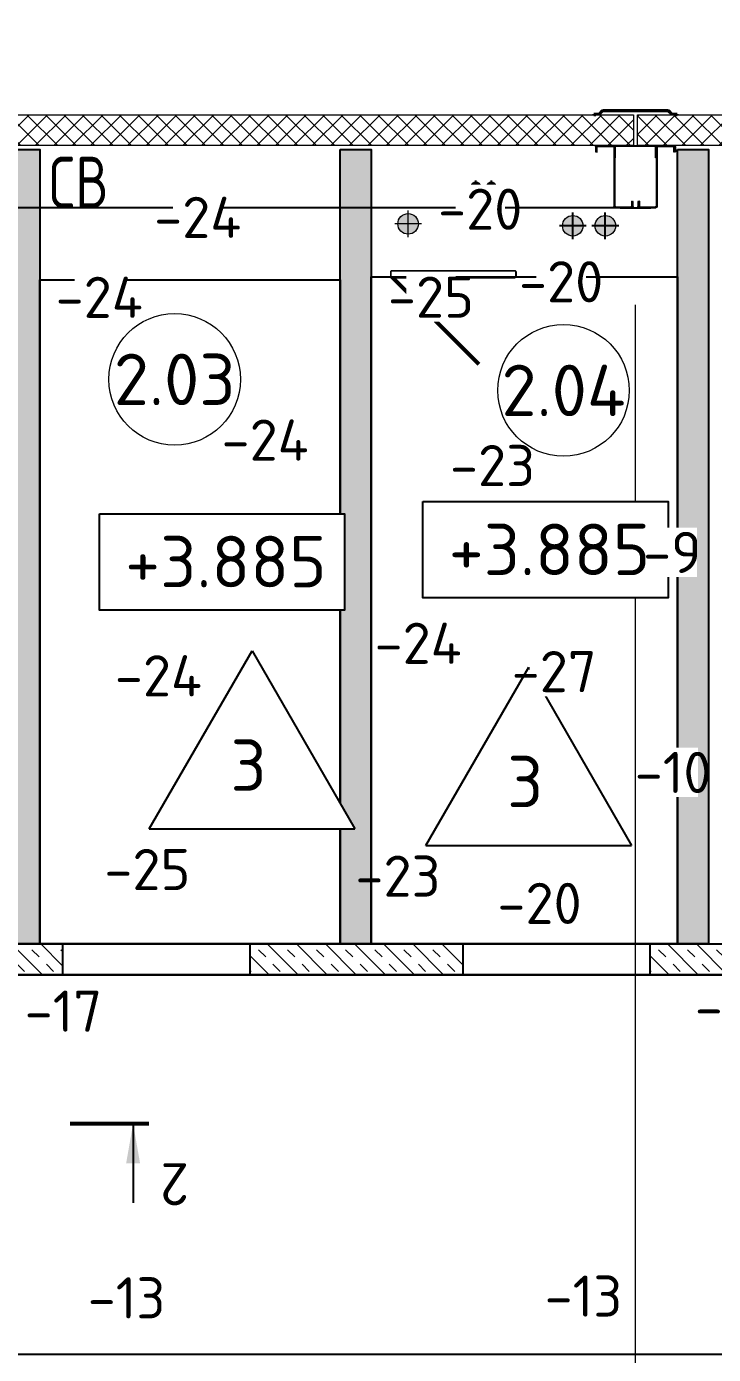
# Model space of a CAD drawing. Header units: metres. Extents: x -2111 to 158, y 19 to 1277.
# Drawn here: x 55.72 to 59.05, y 27.61 to 34.06 of the extents above; entities that cross this region are included whole.
import ezdxf
from ezdxf.enums import TextEntityAlignment as Align

# ---------------------------------------------------------------- set-up
doc = ezdxf.new("R2010")
doc.units = ezdxf.units.M
for name, pattern in [('CENTER', [20, 15, -1.7, 1.6, -1.7]), ('XKITLINE00', [0]), ('XKITLINE02', [4, 2, -2]), ('Xref_level ST-8$0$DASHDOT', [25.4, 12.7, -6.35, 0, -6.35])]:
    doc.linetypes.add(name, pattern=pattern)
for name, color, linetype in [('01', 123, 'Continuous'), ('высотные отклонения', 7, 'Continuous'), ('Марки помещений', 7, 'Continuous'), ('Средние', 142, 'Continuous'), ('Стены', 7, 'Continuous')]:
    doc.layers.add(name, color=color, linetype=linetype)
doc.layers.add('0_сети', color=7, linetype='Continuous', lineweight=0, transparency=0.7)
doc.layers.add('_5-1_Площадь помещений', color=2, linetype='Continuous', plot=False)
doc.layers.add('ГКЛ (контур)', color=255, linetype='Continuous', plot=False)
for name, color, linetype, lineweight in [('Part', 5, 'Continuous', 0), ('S-WALL-PATT', 7, 'Continuous', 0), ('Выноски', 7, 'Continuous', 15), ('Обобщенные модели', 7, 'Continuous', 18), ('Оси', 250, 'Xref_level ST-8$0$DASHDOT', 5), ('Стены штриховка', 7, 'Continuous', 9)]:
    doc.layers.add(name, color=color, linetype=linetype, lineweight=lineweight)
doc.styles.add('GOST Common_1', font='GOST_Common.ttf', dxfattribs={"width": 0.8, "height": 350})
doc.styles.add('Норм 2.5', font='isocpeur.ttf', dxfattribs={"height": 2.5})

# ---------------------------------------------------------------- blocks, each defined once
blk = doc.blocks.new('Колонна К2')
at = {"layer": 'Part', "linetype": 'XKITLINE00', "lineweight": 0}
for p, q in [((-105, 146), (-104.9, 146.9)), ((-105, -141), (-105, 146)), ((-102.5, 146.6), (-102.5, 145.9)), ((-102.5, -141.1), (-102.5, 145.9)), ((-102.5, 143.6), (-102.4, 144.4)), ((-102.5, -143.4), (-102.5, 143.6)), ((-100, 144.1), (-100, 143.5)), ((-100, -143.5), (-100, 143.5)), ((-99.4, 152.4), (-98.5, 152.5)), ((-98.4, 150), (-99.1, 150)), ((-98.5, 152.5), (-17.5, 152.5)), ((-98.4, 150), (-17.6, 150)), ((-96.9, 149.9), (-96.1, 150)), ((-96, 147.5), (-96.6, 147.5)), ((-96.1, 150), (-22.9, 150)), ((-96, 147.5), (-23, 147.5)), ((-22.4, 147.5), (-23, 147.5)), ((-22.9, 150), (-22.1, 149.9)), ((-19, 143.5), (-19, 144.1)), ((-19, 120), (-19, 143.5)), ((-16.9, 150), (-17.6, 150)), ((-17.5, 152.5), (-16.6, 152.4)), ((-16.6, 144.4), (-16.5, 143.6)), ((-16.5, 120), (-16.5, 143.6)), ((-13.5, 145.9), (-13.5, 146.6)), ((-13.5, 122.5), (-13.5, 145.9)), ((-11.1, 146.9), (-11, 146)), ((-11, 146), (-11, 122.5)), ((11, 146), (11.1, 146.9)), ((11, 122.5), (11, 146)), ((13.5, 146.6), (13.5, 145.9)), ((13.5, 145.9), (13.5, 122.5)), ((16.5, 143.6), (16.6, 144.4)), ((16.5, 120), (16.5, 143.6)), ((16.6, 152.4), (17.5, 152.5)), ((17.6, 150), (16.9, 150)), ((17.5, 152.5), (98.5, 152.5)), ((17.6, 150), (98.4, 150)), ((19, 144.1), (19, 143.5)), ((19, 120), (19, 143.5)), ((22.1, 149.9), (22.9, 150)), ((23, 147.5), (22.4, 147.5)), ((22.9, 150), (96.1, 150)), ((23, 147.5), (96, 147.5)), ((96.6, 147.5), (96, 147.5)), ((96.1, 150), (96.9, 149.9)), ((99.1, 150), (98.4, 150)), ((98.5, 152.5), (99.4, 152.4)), ((100, 143.5), (100, 144.1)), ((100, -143.5), (100, 143.5)), ((102.4, 144.4), (102.5, 143.6)), ((102.5, 145.9), (102.5, 146.6)), ((102.5, -141.1), (102.5, 145.9)), ((102.5, -143.4), (102.5, 143.6)), ((104.9, 146.9), (105, 146)), ((105, -141), (105, 146)), ((-19, 120), (-16.5, 120)), ((-11, 122.5), (-13.5, 122.5)), ((13.5, 122.5), (11, 122.5)), ((19, 120), (16.5, 120)), ((-194, -143.5), (-194, -120)), ((-194, -120), (-191.5, -120)), ((-191.5, -120), (-191.5, -143.4)), ((-188.5, -117.5), (-186, -117.5)), ((-188.5, -141.1), (-188.5, -117.5)), ((-186, -117.5), (-186, -141)), ((-100, -143.5), (-100, -89.9)), ((-100, -89.9), (-97.5, -89.9)), ((-97.5, -89.9), (-97.5, -143.7)), ((100, -89.9), (97.5, -89.9)), ((97.5, -89.9), (97.5, -143.7)), ((100, -144), (100, -89.9)), ((188.5, -117.5), (186, -117.5)), ((186, -117.5), (186, -141)), ((188.5, -141.1), (188.5, -117.5)), ((191.5, -120), (191.5, -120)), ((191.5, -120), (191.5, -120)), ((191.5, -143.4), (191.5, -120)), ((191.5, -120), (194, -120)), ((194, -143.5), (194, -120)), ((-193.9, -144.4), (-194, -143.5)), ((-191.5, -143.4), (-191.5, -144.1)), ((-188.4, -141.9), (-188.5, -141.1)), ((-187.5, -150), (-188.4, -149.9)), ((-188.1, -147.5), (-187.4, -147.5)), ((-187.5, -150), (-106.5, -150)), ((-187.4, -147.5), (-106.6, -147.5)), ((-186, -141), (-186, -141.6)), ((-182.1, -147.5), (-182.9, -147.4)), ((-182.6, -145), (-182, -145)), ((-182.1, -147.5), (-108.9, -147.5)), ((-182, -145), (-109, -145)), ((-109, -145), (-108.4, -145)), ((-108.1, -147.4), (-108.9, -147.5)), ((-106.6, -147.5), (-105.9, -147.5)), ((-105.6, -149.9), (-106.5, -150)), ((-105, -141.6), (-105, -141)), ((-102.5, -141.1), (-102.6, -141.9)), ((-102.5, -144.1), (-102.5, -143.4)), ((-99.9, -144.4), (-100, -143.5)), ((-97.5, -143.4), (-97.5, -144.1)), ((-94.4, -149.9), (94.4, -149.9)), ((-94.1, -147.5), (94.1, -147.5)), ((97.5, -143.4), (97.5, -144.1)), ((99.9, -144.4), (100, -143.5)), ((100.1, -144.4), (100, -143.5)), ((102.6, -141.9), (102.5, -141.1)), ((102.5, -143.4), (102.5, -144.1)), ((105, -141), (105, -141.6)), ((106.5, -150), (105.6, -149.9)), ((105.9, -147.5), (106.6, -147.5)), ((106.5, -150), (187.5, -150)), ((106.6, -147.5), (187.4, -147.5)), ((108.9, -147.5), (108.1, -147.4)), ((108.4, -145), (109, -145)), ((108.9, -147.5), (182.1, -147.5)), ((109, -145), (182, -145)), ((182, -145), (182.6, -145)), ((182.9, -147.4), (182.1, -147.5)), ((186, -141.6), (186, -141)), ((187.4, -147.5), (188.1, -147.5)), ((188.4, -149.9), (187.5, -150)), ((188.5, -141.1), (188.4, -141.9)), ((191.5, -144.1), (191.5, -143.4)), ((194, -143.5), (193.9, -144.4))]:
    blk.add_line(p, q, dxfattribs=at)
at = {"layer": 'Part', "linetype": 'XKITLINE02', "lineweight": 0}
for p, q in [((-100, -140), (-100, 140)), ((100, -140), (100, 140))]:
    blk.add_line(p, q, dxfattribs=at)
at = {"layer": 'Part', "linetype": 'XKITLINE00', "lineweight": 0}
blk.add_lwpolyline([(-75, 152.5), (-75, 154.5), (75, 154.5), (75, 152.5), (-75, 152.5)], dxfattribs=at)
for centre, radius, start, end in [((-98.5, 146), 6.5, 98.18182, 171.81818), ((-98.5, 146), 3.99, 98.18182, 171.81818), ((-96, 143.5), 6.51, 98.18182, 171.81818), ((-96, 143.5), 4, 98.18182, 171.81818), ((-23, 143.5), 4, 8.18182, 81.81818), ((-23, 143.5), 6.51, 8.18182, 81.81818), ((-17.5, 146), 3.99, 8.18182, 81.81818), ((-17.5, 146), 6.5, 8.18182, 81.81818), ((17.5, 146), 6.5, 98.18182, 171.81818), ((17.5, 146), 3.99, 98.18182, 171.81818), ((23, 143.5), 6.51, 98.18182, 171.81818), ((23, 143.5), 4, 98.18182, 171.81818), ((96, 143.5), 4, 8.18182, 81.81818), ((96, 143.5), 6.51, 8.18182, 81.81818), ((98.5, 146), 3.99, 8.18182, 81.81818), ((98.5, 146), 6.5, 8.18182, 81.81818), ((-187.5, -143.5), 6.5, 188.18182, 261.81818), ((-187.5, -143.5), 3.99, 188.18182, 261.81818), ((-182, -141), 6.51, 188.18182, 261.81818), ((-182, -141), 4, 188.18182, 261.81818), ((-109, -141), 4, 278.18182, 351.81818), ((-109, -141), 6.51, 278.18182, 351.81818), ((-106.5, -143.5), 3.99, 278.18182, 351.81818), ((-106.5, -143.5), 6.5, 278.18182, 351.81818), ((-93.5, -143.5), 6.5, 188.18182, 261.81818), ((-93.5, -143.5), 3.99, 188.18182, 261.81818), ((93.5, -143.5), 3.99, 278.18182, 351.81818), ((93.5, -143.5), 6.5, 278.18182, 351.81818), ((106.5, -143.5), 6.5, 188.18182, 261.81818), ((106.5, -143.5), 3.99, 188.18182, 261.81818), ((109, -141), 6.51, 188.18182, 261.81818), ((109, -141), 4, 188.18182, 261.81818), ((182, -141), 4, 278.18182, 351.81818), ((182, -141), 6.51, 278.18182, 351.81818), ((187.5, -143.5), 3.99, 278.18182, 351.81818), ((187.5, -143.5), 6.5, 278.18182, 351.81818)]:
    blk.add_arc(centre, radius, start, end, dxfattribs=at)
blk = doc.blocks.new('*U22')
at = {"layer": 'S-WALL-PATT', "lineweight": 0, "true_color": 0x636466}
h = blk.add_hatch(dxfattribs=at)
h.set_pattern_fill('ANSI37', color=251, scale=20)
h.paths.add_polyline_path([(-150, 0), (0, 0), (0, 5980), (-150, 5980)])
at = {"color": 0}
blk.add_lwpolyline([(-150, 0), (0, 0), (0, 5980), (-150, 5980)], close=True, dxfattribs=at)
blk = doc.blocks.new('*U278')
at = {"lineweight": 50}
for points in [[(300, 0), (-124.3, 424.3)], [(-300, 0), (300, 0), (300, -25), (-300, -25), (-300, 0)]]:
    blk.add_lwpolyline(points, dxfattribs=at)
blk.add_wipeout([(-300, 0), (300, 0), (300, -25), (-300, -25)])
blk = doc.blocks.new('320мм_ФЭ_Стена_Стык вертикальный')
at = {"layer": 'Обобщенные модели', "lineweight": 9}
h = blk.add_hatch(dxfattribs=at)
h.set_pattern_fill('FP_4', color=256, style=0, pattern_type=2)
h.set_pattern_definition([(45, (210, 7e-13), (-106.066, 106.066), [])])
h.paths.add_polyline_path([(27265, -295), (27282, -278), (27281.6, -277), (27264.6, -294), (27155.4, -294), (27138.4, -277), (27138, -278), (27155, -295)], flags=0)
h.paths.add_polyline_path([(27307, -276), (27308, -275), (27298, -276)], flags=0)
h.paths.add_polyline_path([(27122, -276), (27122, -275), (27113, -276)], flags=0)
at = {"layer": 'Обобщенные модели', "lineweight": 40}
for p, q in [((26912, -275), (26902, -275)), ((26902, -275), (26902, -278)), ((26902, -278), (26928, -278)), ((26903, -277), (26903, -276)), ((26903, -276), (26912, -276)), ((26928.4, -277), (26903, -277)), ((26912, -276), (26912, -275)), ((26928, -278), (26945, -295)), ((26945.4, -294), (26928.4, -277)), ((27281.6, -277), (27264.6, -294)), ((27265, -295), (27282, -278)), ((27307, -277), (27281.6, -277)), ((27282, -278), (27308, -278)), ((27308, -275), (27298, -275)), ((27298, -275), (27298, -276)), ((27298, -276), (27307, -276)), ((27307, -276), (27307, -277)), ((27308, -278), (27308, -275))]:
    blk.add_line(p, q, dxfattribs=at)
for points in [[(26945, -295), (27265, -295)], [(26945.4, -294), (27264.6, -294)]]:
    blk.add_lwpolyline(points, dxfattribs=at)
blk = doc.blocks.new('Номер_помещения')
blk.add_wipeout([(-5, 0), (0, 8.66), (5, 0)])
for p, q in [((-5, 0), (0, 8.66)), ((0, 8.66), (5, 0)), ((-5, 0), (5, 0))]:
    blk.add_line(p, q)
at = {"style": 'Норм 2.5'}
blk.add_attdef('НОМЕР', text='', height=2.5, dxfattribs=at).set_placement((-0.171, 3.102), align=Align.MIDDLE_CENTER)
blk = doc.blocks.new('axis_name')
at = {"lineweight": 9}
blk.add_circle((0, 0), 3.198, dxfattribs=at)
at = {"style": 'Норм 2.5'}
blk.add_attdef('AXIS_NAME', text='', height=2.5, dxfattribs=at).set_placement((0, 0), align=Align.MIDDLE_CENTER)
blk = doc.blocks.new('Проектная_отметка')
blk.add_wipeout([(0, 0), (0, 4.676), (11.917, 4.676), (11.917, 0)])
blk.add_lwpolyline([(0, 4.676), (11.917, 4.676), (11.917, 0), (0, 0)], close=True)
at = {"style": 'Норм 2.5'}
blk.add_attdef('ОТМЕТКА', text='', height=2.5, dxfattribs=at).set_placement((6.151, 2.353), align=Align.MIDDLE_CENTER)
blk = doc.blocks.new('стрелка разреза')
blk.add_hatch(color=256).paths.add_polyline_path([(0, -3.75), (2.344, -3.337), (2.344, -4.163)], flags=0)
blk.add_line((0, -3.75), (4.688, -3.75))
at = {"lineweight": 30, "const_width": 0.234}
blk.add_lwpolyline([(0, 0), (0, -4.687)], dxfattribs=at)

msp = doc.modelspace()

# ---------------------------------------------------------------- hatches: boundary and pattern name
at = {"layer": '0_сети', "true_color": 0x0000ff}
h = msp.add_hatch(color=5, dxfattribs=at)
h.dxf.hatch_style = 1
h.paths.add_polyline_path([(57.8793, 33.2897, 1), (57.9207, 33.2897, 1)])
at = {"layer": '0_сети'}
h = msp.add_hatch(color=10, dxfattribs=at)
h.dxf.hatch_style = 1
h.paths.add_polyline_path([(57.955, 33.29, 1), (57.995, 33.29, 1)])
h = msp.add_hatch(color=94, dxfattribs=at)
h.dxf.hatch_style = 1
h.paths.add_polyline_path([(57.5203, 33.106, 1), (57.6203, 33.106, 1)])
at = {"layer": '0_сети', "true_color": 0x0000ff}
h = msp.add_hatch(color=5, dxfattribs=at)
h.dxf.hatch_style = 1
h.paths.add_polyline_path([(58.321, 33.0967, 1), (58.421, 33.0967, 1)])
at = {"layer": '0_сети'}
h = msp.add_hatch(color=10, dxfattribs=at)
h.dxf.hatch_style = 1
h.paths.add_polyline_path([(58.479, 33.0967, 1), (58.579, 33.0967, 1)])
at = {"layer": 'Стены штриховка'}
h = msp.add_hatch(dxfattribs=at)
h.set_pattern_fill('ASHLER', color=256, scale=0.2, angle=270, pattern_type=2)
h.set_pattern_definition([(315, (-64.61928, 21.65926), (0.07071068, 0.07071068), []), (315, (-64.54858, 21.65926), (0.07071068, 0.07071068), [0.05, -0.05])])
h.paths.add_polyline_path([(52.5555, 33.4672), (52.4055, 33.4672), (52.4055, 29.6072), (52.5555, 29.6072)])
h.paths.add_polyline_path([(55.7806, 33.4668), (55.6305, 33.4668), (55.6305, 29.6068), (55.7806, 29.6068)])
h.paths.add_polyline_path([(57.3906, 33.4668), (57.2406, 33.4668), (57.2406, 29.6068), (57.3906, 29.6068)])
h.paths.add_polyline_path([(59.0305, 33.4667), (58.8805, 33.4667), (58.8805, 29.6067), (59.0305, 29.6067)])
h.paths.add_polyline_path([(64.5706, 33.4665), (64.4205, 33.4665), (64.4205, 29.6065), (64.5706, 29.6065)])
h.paths.add_polyline_path([(67.7056, 33.4665), (67.5556, 33.4665), (67.5556, 29.6065), (67.7056, 29.6065)])
h = msp.add_hatch(dxfattribs=at)
h.set_pattern_fill('ASHLER', color=256, scale=0.2, angle=270, pattern_type=2)
h.set_pattern_definition([(315, (-50.25428, 21.65926), (0.07071068, 0.07071068), []), (315, (-50.18358, 21.65926), (0.07071068, 0.07071068), [0.05, -0.05])])
h.paths.add_polyline_path([(55.8906, 29.6065), (54.8506, 29.6065), (54.8506, 29.4565), (55.8906, 29.4565)])
h = msp.add_hatch(dxfattribs=at)
h.set_pattern_fill('ASHLER', color=256, scale=0.2, angle=270, pattern_type=2)
h.set_pattern_definition([(315, (-48.30433, 21.65926), (0.07071068, 0.07071068), []), (315, (-48.23363, 21.65926), (0.07071068, 0.07071068), [0.05, -0.05])])
h.paths.add_polyline_path([(57.8356, 29.6065), (56.8006, 29.6065), (56.8006, 29.4565), (57.8356, 29.4565)])
h = msp.add_hatch(dxfattribs=at)
h.set_pattern_fill('ASHLER', color=256, scale=0.2, angle=270, pattern_type=2)
h.set_pattern_definition([(315, (-46.35928, 21.65926), (0.07071068, 0.07071068), []), (315, (-46.28858, 21.65926), (0.07071068, 0.07071068), [0.05, -0.05])])
h.paths.add_polyline_path([(61.2955, 29.6065), (58.7456, 29.6065), (58.7456, 29.4565), (61.2955, 29.4565)])

# ---------------------------------------------------------------- linework, layer by layer
for points in [[(57.9, 33.2629), (57.9, 33.3166)], [(57.975, 33.264), (57.975, 33.316)], [(57.9269, 33.2897), (57.8731, 33.2897)], [(58.001, 33.29), (57.949, 33.29)], [(58.371, 33.0317), (58.371, 33.1617)], [(58.529, 33.0317), (58.529, 33.1617)], [(58.436, 33.0967), (58.3059, 33.0967)], [(58.594, 33.0967), (58.464, 33.0967)]]:
    msp.add_lwpolyline(points)
at = {"layer": '0_сети'}
for points in [[(57.5703, 33.041), (57.5703, 33.171)], [(57.6353, 33.106), (57.5053, 33.106)]]:
    msp.add_lwpolyline(points, dxfattribs=at)
for centre, radius in [((57.9, 33.2897), 0.0207), ((57.975, 33.29), 0.02), ((57.5703, 33.106), 0.05), ((58.371, 33.0967), 0.05), ((58.529, 33.0967), 0.05)]:
    msp.add_circle(centre, radius, dxfattribs=at)
at = {"layer": '_5-1_Площадь помещений', "elevation": 3.867}
msp.add_lwpolyline([(55.7806, 32.8335), (57.2406, 32.8335), (57.2406, 29.6068), (55.7806, 29.6068)], close=True, dxfattribs=at)
at = {"layer": '_5-1_Площадь помещений'}
msp.add_lwpolyline([(40.9437, 29.4565), (70.4482, 29.4565), (70.4482, 27.6124), (40.9437, 27.6124)], close=True, dxfattribs=at)
at = {"layer": 'ГКЛ (контур)', "color": 94, "elevation": 3.867}
for points in [[(57.3906, 32.8486), (58.8805, 32.8486)], [(55.7806, 32.8335), (57.2256, 32.8335), (57.2406, 32.8335)]]:
    msp.add_lwpolyline(points, dxfattribs=at)
at = {"layer": 'Оси'}
for p, q in [((58.6756, 20.0131), (58.6756, 34.0648)), ((71.8881, 33.3365), (24.6804, 33.3365))]:
    msp.add_line(p, q, dxfattribs=at)
at = {"layer": 'Средние', "linetype": 'CENTER'}
msp.add_line((52.7526, 33.1855), (58.5896, 33.1855), dxfattribs=at)
at = {"layer": 'Стены'}
for points in [[(55.6305, 33.4668), (55.7806, 33.4668), (55.7806, 29.6068), (55.6305, 29.6068)], [(57.2406, 33.4668), (57.3906, 33.4668), (57.3906, 29.6068), (57.2406, 29.6068)], [(58.8805, 33.4667), (59.0305, 33.4667), (59.0305, 29.6067), (58.8805, 29.6067)], [(40.4856, 29.6065), (70.8656, 29.6065), (70.8656, 29.4565), (40.4856, 29.4565)]]:
    msp.add_lwpolyline(points, close=True, dxfattribs=at)
for points in [[(55.8906, 29.6065), (55.8906, 29.4565)], [(56.8006, 29.6065), (56.8006, 29.4565)], [(57.8356, 29.6065), (57.8356, 29.4565)], [(58.7456, 29.6065), (58.7456, 29.4565)]]:
    msp.add_lwpolyline(points, dxfattribs=at)

# ---------------------------------------------------------------- block references
at = {"color": 1, "xscale": -0.001, "yscale": 0.001, "zscale": 0.001, "rotation": 180}
msp.add_blockref('Колонна К2', (58.6756, 33.3365), dxfattribs=at)
at = {"xscale": -0.08199999999999999, "yscale": 0.08199999999999999, "zscale": 0.08199999999999999, "rotation": 90}
msp.add_blockref('стрелка разреза', (55.9259, 28.7332, -20.651), dxfattribs=at)
at = {"layer": '01', "xscale": 0.1, "yscale": 0.1, "zscale": 0.1}
msp.add_blockref('axis_name', (56.4352, 32.3502), dxfattribs=at).add_auto_attribs({'AXIS_NAME': '2.03'})
at = {"layer": 'Выноски', "xscale": -0.001, "yscale": 0.001, "zscale": 0.001, "rotation": 90}
for p in [(58.6656, 33.4865), (64.6656, 33.4865)]:
    msp.add_blockref('*U22', p, dxfattribs=at)
at = {"layer": 'Обобщенные модели', "xscale": -0.001, "yscale": 0.001, "zscale": 0.001, "rotation": 180}
msp.add_blockref('320мм_ФЭ_Стена_Стык вертикальный', (31.5706, 33.3615), dxfattribs=at)

# ---------------------------------------------------------------- texts
at = {"layer": 'Марки помещений', "lineweight": 9, "insert": (55.8242, 33.4322), "char_height": 0.25, "width": 0.223671, "attachment_point": 1, "style": 'GOST Common_1'}
msp.add_mtext('СВ', dxfattribs=at)

# ---------------------------------------------------------------- next in the draw order: block references
at = {"xscale": 0.001, "yscale": 0.001, "zscale": 0.001, "rotation": 180}
msp.add_blockref('*U278', (57.7906, 32.8486), dxfattribs=at)
at = {"layer": '01', "xscale": 0.1, "yscale": 0.1, "zscale": 0.1}
for name, p, values in [('Проектная_отметка', (56.0693, 31.2294, -20.644), {'ОТМЕТКА': '+3.885'}), ('Номер_помещения', (56.8115, 30.1654), {'НОМЕР': '3'})]:
    msp.add_blockref(name, p, dxfattribs=at).add_auto_attribs(values)

# ---------------------------------------------------------------- next in the draw order: texts
at = {"insert": (56.4359, 28.4387, -20.651), "char_height": 0.205, "width": 0.205, "attachment_point": 5, "rotation": 180, "style": 'Норм 2.5', "bg_fill": 3, "box_fill_scale": 1.1, "bg_fill_color": 256, "bg_fill_transparency": 0}
msp.add_mtext('2', dxfattribs=at)
at = {"layer": 'высотные отклонения', "char_height": 0.2, "width": 0.2, "attachment_point": 5, "style": 'Норм 2.5', "bg_fill": 3, "box_fill_scale": 1.1, "bg_fill_color": 256, "bg_fill_true_color": 13158600, "bg_fill_transparency": 0}
for s, insert in [('-20', (57.921, 33.1772, 49.0598)), ('-24', (56.5472, 33.1376, 24.5261)), ('-24', (56.0686, 32.749, 24.5261)), ('-24', (56.8749, 32.0552)), ('-25', (56.3028, 29.9685, 24.5248)), ('-17', (55.8947, 29.2802, 24.5334)), ('-17', (59.1525, 29.2993, 24.5326)), ('-13', (56.2016, 27.8869, 24.5372)), ('-13', (58.4226, 27.8954, 24.5372))]:
    msp.add_mtext(s, dxfattribs=dict(at, insert=insert))

# ---------------------------------------------------------------- next in the draw order: linework, layer by layer
at = {"layer": '_5-1_Площадь помещений', "elevation": 3.867}
msp.add_lwpolyline([(57.3906, 32.8486), (58.8805, 32.8486), (58.8805, 29.6067), (57.3906, 29.6067)], close=True, dxfattribs=at)

# ---------------------------------------------------------------- next in the draw order: block references
at = {"layer": '01', "xscale": 0.1, "yscale": 0.1, "zscale": 0.1}
msp.add_blockref('axis_name', (58.3258, 32.2967), dxfattribs=at).add_auto_attribs({'AXIS_NAME': '2.04'})

# ---------------------------------------------------------------- next in the draw order: texts
at = {"layer": 'высотные отклонения', "insert": (56.3562, 30.9098, 24.5255), "char_height": 0.2, "width": 0.2, "attachment_point": 5, "style": 'Норм 2.5', "bg_fill": 3, "box_fill_scale": 1.1, "bg_fill_color": 256, "bg_fill_true_color": 13158600, "bg_fill_transparency": 0}
msp.add_mtext('-24', dxfattribs=at)

# ---------------------------------------------------------------- next in the draw order: block references
at = {"layer": '01', "xscale": 0.1, "yscale": 0.1, "zscale": 0.1}
for name, p, values in [('Проектная_отметка', (57.6424, 31.2886, -20.644), {'ОТМЕТКА': '+3.885'}), ('Номер_помещения', (58.1566, 30.0856), {'НОМЕР': '3'})]:
    msp.add_blockref(name, p, dxfattribs=at).add_auto_attribs(values)

# ---------------------------------------------------------------- next in the draw order: texts
at = {"layer": 'высотные отклонения', "char_height": 0.2, "width": 0.2, "attachment_point": 5, "style": 'Норм 2.5', "bg_fill": 3, "box_fill_scale": 1.1, "bg_fill_color": 256, "bg_fill_true_color": 13158600, "bg_fill_transparency": 0}
for s, insert in [('-20', (58.3144, 32.8247, 24.5299)), ('-25', (57.6813, 32.75, 24.5252)), ('-23', (57.9806, 31.9316, 24.5267)), ('-20', (58.2095, 29.8039, 24.5297))]:
    msp.add_mtext(s, dxfattribs=dict(at, insert=insert))

# ---------------------------------------------------------------- next in the draw order: texts
for s, insert in [('-9', (58.8546, 31.5094, 24.5412)), ('-24', (57.6188, 31.0679, 24.5261)), ('-27', (58.2805, 30.9302, 24.5231)), ('-10', (58.8591, 30.4401, 24.5402)), ('-23', (57.521, 29.9362, 24.5273))]:
    msp.add_mtext(s, dxfattribs=dict(at, insert=insert))

doc.saveas('drawing.dxf')
